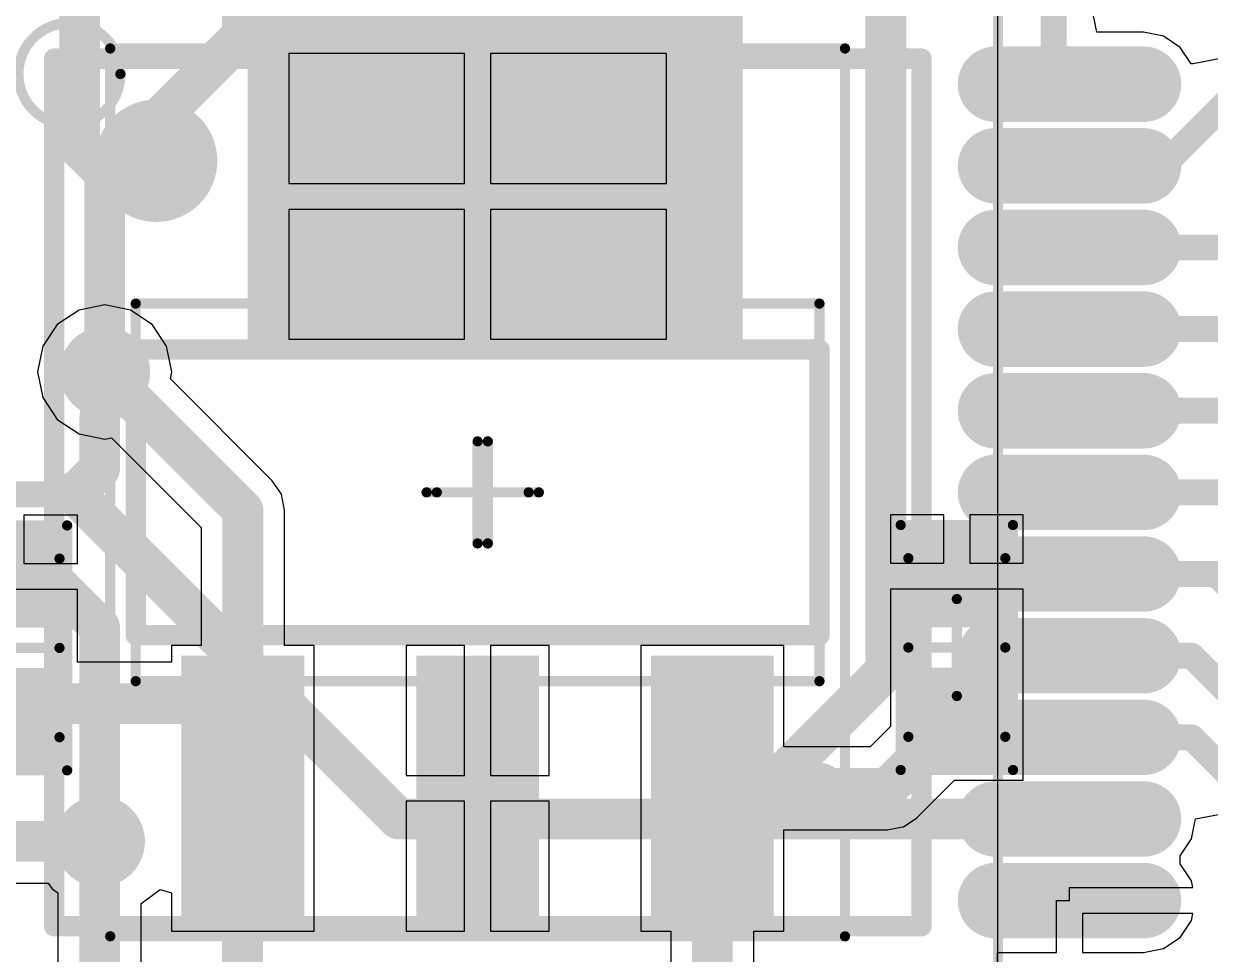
# Model space of a CAD drawing. Extents: x 1.5 to 6.07, y 1.57 to 4.74.
# Drawn here: x 2.4156 to 2.8734, y 4.1376 to 4.4966 of the extents above; entities that cross this region are included whole.
import ezdxf

# ---------------------------------------------------------------- set-up
doc = ezdxf.new("R2010")
doc.units = 0
for name, color, linetype in [('BOTTOMLAYER', 5, 'CONTINUOUS'), ('BOTTOMOVERLAY', 54, 'CONTINUOUS'), ('BOTTOMPASTE', 16, 'CONTINUOUS'), ('BOTTOMSOLDER', 6, 'CONTINUOUS'), ('MECHANICAL13', 56, 'CONTINUOUS'), ('MECHANICAL15', 56, 'CONTINUOUS'), ('MULTILAYER', 9, 'CONTINUOUS'), ('TOPLAYER', 1, 'CONTINUOUS'), ('TOPOVERLAY', 2, 'CONTINUOUS'), ('TOPPASTE', 8, 'CONTINUOUS'), ('TOPSOLDER', 216, 'CONTINUOUS'), ('VIAHOLELAYER', 16, 'CONTINUOUS')]:
    doc.layers.add(name, color=color, linetype=linetype)

msp = doc.modelspace()

# ---------------------------------------------------------------- linework, layer by layer
at = {"layer": 'BOTTOMLAYER'}
for p, q in [((2.585709, 4.485039), (2.517874, 4.485039)), ((2.517874, 4.485039), (2.517874, 4.434921)), ((2.585709, 4.434921), (2.585709, 4.485039)), ((2.663543, 4.485039), (2.595709, 4.485039)), ((2.595709, 4.485039), (2.595709, 4.434921)), ((2.663543, 4.434921), (2.663543, 4.485039)), ((2.517874, 4.434921), (2.585709, 4.434921)), ((2.595709, 4.434921), (2.663543, 4.434921)), ((2.585709, 4.424921), (2.517874, 4.424921)), ((2.517874, 4.424921), (2.517874, 4.374803)), ((2.585709, 4.374803), (2.585709, 4.424921)), ((2.663543, 4.424921), (2.595709, 4.424921)), ((2.595709, 4.424921), (2.595709, 4.374803)), ((2.663543, 4.374803), (2.663543, 4.424921)), ((2.43695, 4.386107), (2.428557, 4.380498)), ((2.44685, 4.388076), (2.43695, 4.386107)), ((2.456751, 4.386107), (2.44685, 4.388076)), ((2.465144, 4.380498), (2.456751, 4.386107)), ((2.428557, 4.380498), (2.422949, 4.372105)), ((2.470752, 4.372105), (2.465144, 4.380498)), ((2.422949, 4.372105), (2.420979, 4.362205)), ((2.472722, 4.362205), (2.470752, 4.372105)), ((2.517874, 4.374803), (2.585709, 4.374803)), ((2.595709, 4.374803), (2.663543, 4.374803)), ((2.420979, 4.362205), (2.422949, 4.352304)), ((2.472197, 4.359566), (2.472722, 4.362205)), ((2.511511, 4.320252), (2.472197, 4.359566)), ((2.422949, 4.352304), (2.428557, 4.343911)), ((2.428557, 4.343911), (2.43695, 4.338303)), ((2.43695, 4.338303), (2.44685, 4.336334)), ((2.44685, 4.336334), (2.449489, 4.336858)), ((2.449489, 4.336858), (2.484101, 4.302247)), ((2.511511, 4.320251), (2.511511, 4.320252)), ((2.514992, 4.315042), (2.511511, 4.320251)), ((2.516214, 4.308898), (2.514992, 4.315042)), ((2.516214, 4.256693), (2.516214, 4.308898)), ((2.436299, 4.306929), (2.415709, 4.306929)), ((2.415709, 4.306929), (2.415709, 4.288307)), ((2.436299, 4.288307), (2.436299, 4.306929)), ((2.77059, 4.307086), (2.75, 4.307086)), ((2.75, 4.307086), (2.75, 4.288464)), ((2.77059, 4.288464), (2.77059, 4.307086)), ((2.801181, 4.307086), (2.78059, 4.307086)), ((2.78059, 4.307086), (2.78059, 4.288464)), ((2.801181, 4.288464), (2.801181, 4.307086)), ((2.484101, 4.302247), (2.484101, 4.256693)), ((2.415709, 4.288307), (2.436299, 4.288307)), ((2.75, 4.288464), (2.77059, 4.288464)), ((2.78059, 4.288464), (2.801181, 4.288464)), ((2.436299, 4.278307), (2.410699, 4.278307)), ((2.436299, 4.259685), (2.436299, 4.278307)), ((2.801181, 4.278465), (2.75, 4.278465)), ((2.75, 4.278465), (2.75, 4.259843)), ((2.801181, 4.259843), (2.801181, 4.278465)), ((2.436299, 4.251811), (2.436299, 4.259685)), ((2.436299, 4.259685), (2.436299, 4.259685)), ((2.75, 4.259843), (2.75, 4.259843)), ((2.75, 4.259843), (2.75, 4.251968)), ((2.801181, 4.251968), (2.801181, 4.259843)), ((2.801181, 4.259843), (2.801181, 4.259843)), ((2.484101, 4.256693), (2.472598, 4.256693)), ((2.472598, 4.256693), (2.472598, 4.250308)), ((2.527716, 4.256693), (2.516214, 4.256693)), ((2.527716, 4.146457), (2.527716, 4.256693)), ((2.585709, 4.256693), (2.56315, 4.256693)), ((2.56315, 4.256693), (2.56315, 4.206575)), ((2.585709, 4.206575), (2.585709, 4.256693)), ((2.618268, 4.256693), (2.595709, 4.256693)), ((2.595709, 4.256693), (2.595709, 4.206575)), ((2.618268, 4.206575), (2.618268, 4.256693)), ((2.708819, 4.256693), (2.653701, 4.256693)), ((2.653701, 4.256693), (2.653701, 4.146457)), ((2.708819, 4.217631), (2.708819, 4.256693)), ((2.436299, 4.250308), (2.436299, 4.251811)), ((2.436299, 4.251811), (2.436299, 4.251811)), ((2.472598, 4.250308), (2.436299, 4.250308)), ((2.75, 4.251968), (2.75, 4.251968)), ((2.75, 4.251968), (2.75, 4.225463)), ((2.801181, 4.204724), (2.801181, 4.251968)), ((2.801181, 4.251968), (2.801181, 4.251968)), ((2.801181, 4.251968), (2.801181, 4.251968)), ((2.801181, 4.251968), (2.801181, 4.251968)), ((2.75, 4.225463), (2.742168, 4.217631)), ((2.742168, 4.217631), (2.708819, 4.217631)), ((2.56315, 4.206575), (2.585709, 4.206575)), ((2.595709, 4.206575), (2.618268, 4.206575)), ((2.760172, 4.190221), (2.774676, 4.204724)), ((2.774676, 4.204724), (2.801181, 4.204724)), ((2.585709, 4.196575), (2.56315, 4.196575)), ((2.56315, 4.196575), (2.56315, 4.146457)), ((2.585709, 4.146457), (2.585709, 4.196575)), ((2.618268, 4.196575), (2.595709, 4.196575)), ((2.595709, 4.196575), (2.595709, 4.146457)), ((2.618268, 4.146457), (2.618268, 4.196575)), ((2.754963, 4.18674), (2.760172, 4.190221)), ((2.760172, 4.190221), (2.760173, 4.190221)), ((2.760173, 4.190221), (2.760172, 4.190221)), ((2.708819, 4.146457), (2.708819, 4.185518)), ((2.708819, 4.185518), (2.748818, 4.185518)), ((2.748818, 4.185518), (2.748819, 4.185518)), ((2.748819, 4.185518), (2.753944, 4.186538)), ((2.753944, 4.186538), (2.754963, 4.18674)), ((2.387796, 4.165046), (2.425094, 4.165046)), ((2.425094, 4.165046), (2.426588, 4.162809)), ((2.426588, 4.162809), (2.428825, 4.161314)), ((2.428825, 4.161314), (2.428825, 4.088583)), ((2.460938, 4.15715), (2.468243, 4.162568)), ((2.468243, 4.162568), (2.472598, 4.161246)), ((2.472598, 4.161246), (2.472598, 4.146457)), ((2.460938, 4.095233), (2.460938, 4.15715)), ((2.472598, 4.146457), (2.527716, 4.146457)), ((2.56315, 4.146457), (2.585709, 4.146457)), ((2.595709, 4.146457), (2.618268, 4.146457)), ((2.653701, 4.146457), (2.665203, 4.146457)), ((2.665203, 4.146457), (2.665203, 4.091454)), ((2.697316, 4.084803), (2.697316, 4.146457)), ((2.697316, 4.146457), (2.708819, 4.146457))]:
    msp.add_line(p, q, dxfattribs=at)
for points, const_width in [([(2.4381, 4.362205, 1), (2.4556, 4.362205, 1)], 0.0175), ([(2.44685, 4.358268, 1), (2.454724, 4.358268, 1)], 0.007874), ([(2.49622, 4.308898, 1), (2.504094, 4.308898, 1)], 0.007874), ([(2.49622, 4.308898, 1), (2.504094, 4.308898, 1)], 0.007874), ([(2.416456, 4.234252, 1), (2.42433, 4.234252, 1)], 0.007874), ([(2.479291, 4.234252, 1), (2.487165, 4.234252, 1)], 0.007874), ([(2.771653, 4.228346, 1), (2.779527, 4.228346, 1)], 0.007874), ([(2.49622, 4.201575, 1), (2.504094, 4.201575, 1)], 0.007874), ([(2.677323, 4.201575, 1), (2.685197, 4.201575, 1)], 0.007874), ([(2.677323, 4.201575, 1), (2.685197, 4.201575, 1)], 0.007874), ([(2.744882, 4.201575, 1), (2.752756, 4.201575, 1)], 0.007874), ([(2.744882, 4.201575, 1), (2.752756, 4.201575, 1)], 0.007874), ([(2.436132, 4.181102, 1), (2.453632, 4.181102, 1)], 0.0175), ([(2.440945, 4.188976, 1), (2.448819, 4.188976, 1)], 0.007874), ([(2.440945, 4.188976, 1), (2.448819, 4.188976, 1)], 0.007874), ([(2.433071, 4.181102, 1), (2.440945, 4.181102, 1)], 0.007874), ([(2.433071, 4.181102, 1), (2.440945, 4.181102, 1)], 0.007874)]:
    msp.add_lwpolyline(points, format="xyb", close=True, dxfattribs=dict(at, const_width=const_width))
at = {"layer": 'BOTTOMLAYER', "const_width": 0.015748}
for points in [[(2.450787, 4.358268), (2.500157, 4.308898)], [(2.500157, 4.201575), (2.500157, 4.308898)], [(2.420393, 4.234252), (2.483228, 4.234252)], [(2.748819, 4.201575), (2.77559, 4.228346)], [(2.68126, 4.201575), (2.748819, 4.201575)], [(2.68126, 4.084803), (2.68126, 4.201575)], [(2.437008, 4.181102), (2.444882, 4.188976)], [(2.444882, 4.088583), (2.444882, 4.188976)], [(2.387795, 4.181102), (2.437008, 4.181102)]]:
    msp.add_lwpolyline(points, dxfattribs=at)
at = {"layer": 'BOTTOMLAYER'}
for points in [[(2.515748, 4.372047), (2.67126, 4.372047), (2.515748, 4.496063), (2.67126, 4.496063)], [(2.525748, 4.382677), (2.655669, 4.382677), (2.525748, 4.477165), (2.655669, 4.477165)], [(2.428425, 4.299055), (2.392992, 4.299055), (2.428425, 4.267559), (2.392992, 4.267559)], [(2.793307, 4.299213), (2.757874, 4.299213), (2.793307, 4.267716), (2.757874, 4.267716)], [(2.480472, 4.154331), (2.519842, 4.154331), (2.480472, 4.248819), (2.519842, 4.248819)], [(2.571024, 4.154331), (2.610394, 4.154331), (2.571024, 4.248819), (2.610394, 4.248819)], [(2.661575, 4.154331), (2.700945, 4.154331), (2.661575, 4.248819), (2.700945, 4.248819)], [(2.428425, 4.243937), (2.392992, 4.243937), (2.428425, 4.212441), (2.392992, 4.212441)], [(2.793307, 4.244094), (2.757874, 4.244094), (2.793307, 4.212598), (2.757874, 4.212598)]]:
    msp.add_solid(points, dxfattribs=at)
at = {"layer": 'BOTTOMOVERLAY', "const_width": 0.007874}
for points in [[(2.458819, 4.370866), (2.722598, 4.370866)], [(2.458819, 4.26063), (2.458819, 4.370866)], [(2.722598, 4.26063), (2.722598, 4.370866)], [(2.458819, 4.26063), (2.722598, 4.26063)]]:
    msp.add_lwpolyline(points, dxfattribs=at)
at = {"layer": 'BOTTOMOVERLAY'}
for points, const_width in [([(2.45685, 4.370866, 1), (2.460787, 4.370866, 1)], 0.003937), ([(2.45685, 4.370866, 1), (2.460787, 4.370866, 1)], 0.003937), ([(2.72063, 4.370866, 1), (2.724567, 4.370866, 1)], 0.003937), ([(2.72063, 4.370866, 1), (2.724567, 4.370866, 1)], 0.003937), ([(2.45685, 4.26063, 1), (2.460787, 4.26063, 1)], 0.003937), ([(2.45685, 4.26063, 1), (2.460787, 4.26063, 1)], 0.003937), ([(2.72063, 4.26063, 1), (2.724567, 4.26063, 1)], 0.003937), ([(2.72063, 4.26063, 1), (2.724567, 4.26063, 1)], 0.003937), ([(2.72752, 4.201575, 1), (2.717677, 4.201575, 1)], 0.009843), ([(2.715216, 4.201575, 1), (2.720138, 4.201575, 1)], 0.004921), ([(2.725059, 4.201575, 1), (2.72998, 4.201575, 1)], 0.004921)]:
    msp.add_lwpolyline(points, format="xyb", close=True, dxfattribs=dict(at, const_width=const_width))
at = {"layer": 'BOTTOMPASTE'}
for points in [[(2.525748, 4.382677), (2.655669, 4.382677), (2.525748, 4.477165), (2.655669, 4.477165)], [(2.428425, 4.299055), (2.392992, 4.299055), (2.428425, 4.267559), (2.392992, 4.267559)], [(2.793307, 4.299213), (2.757874, 4.299213), (2.793307, 4.267716), (2.757874, 4.267716)], [(2.480472, 4.154331), (2.519842, 4.154331), (2.480472, 4.248819), (2.519842, 4.248819)], [(2.571024, 4.154331), (2.610394, 4.154331), (2.571024, 4.248819), (2.610394, 4.248819)], [(2.661575, 4.154331), (2.700945, 4.154331), (2.661575, 4.248819), (2.700945, 4.248819)], [(2.428425, 4.243937), (2.392992, 4.243937), (2.428425, 4.212441), (2.392992, 4.212441)], [(2.793307, 4.244094), (2.757874, 4.244094), (2.793307, 4.212598), (2.757874, 4.212598)]]:
    msp.add_solid(points, dxfattribs=at)
at = {"layer": 'BOTTOMSOLDER'}
for points in [[(2.501968, 4.372047), (2.692913, 4.372047), (2.501968, 4.570866), (2.692913, 4.570866)], [(2.521748, 4.378677), (2.659669, 4.378677), (2.521748, 4.481165), (2.659669, 4.481165)], [(2.432425, 4.303055), (2.388992, 4.303055), (2.432425, 4.263559), (2.388992, 4.263559)], [(2.797307, 4.303212), (2.753874, 4.303212), (2.797307, 4.263717), (2.753874, 4.263717)], [(2.476472, 4.150331), (2.523842, 4.150331), (2.476472, 4.252819), (2.523842, 4.252819)], [(2.567024, 4.150331), (2.614394, 4.150331), (2.567024, 4.252819), (2.614394, 4.252819)], [(2.657575, 4.150331), (2.704945, 4.150331), (2.657575, 4.252819), (2.704945, 4.252819)], [(2.797307, 4.248094), (2.753874, 4.248094), (2.797307, 4.208598), (2.753874, 4.208598)], [(2.432425, 4.247937), (2.388992, 4.247937), (2.432425, 4.208441), (2.388992, 4.208441)]]:
    msp.add_solid(points, dxfattribs=at)
at = {"layer": 'MECHANICAL13', "const_width": 0.003937}
for points in [[(2.791496, 4.118898), (2.791496, 4.512598)], [(2.458819, 4.388583), (2.722598, 4.388583)], [(2.458819, 4.242913), (2.458819, 4.388583)], [(2.722598, 4.242913), (2.722598, 4.388583)], [(2.392008, 4.290197), (2.429409, 4.290197)], [(2.429409, 4.221299), (2.429409, 4.290197)], [(2.75689, 4.290354), (2.794291, 4.290354)], [(2.75689, 4.221457), (2.75689, 4.290354)], [(2.794291, 4.221457), (2.794291, 4.290354)], [(2.458819, 4.242913), (2.722598, 4.242913)], [(2.392008, 4.221299), (2.429409, 4.221299)], [(2.75689, 4.221457), (2.794291, 4.221457)]]:
    msp.add_lwpolyline(points, dxfattribs=at)
at = {"layer": 'MECHANICAL13'}
for points, const_width in [([(2.452913, 4.477165, 1), (2.413543, 4.477165, 1)], 0.003937), ([(2.451929, 4.477165, 1), (2.453898, 4.477165, 1)], 0.001969), ([(2.457835, 4.388583, 1), (2.459803, 4.388583, 1)], 0.001969), ([(2.457835, 4.388583, 1), (2.459803, 4.388583, 1)], 0.001969), ([(2.721614, 4.388583, 1), (2.723583, 4.388583, 1)], 0.001969), ([(2.721614, 4.388583, 1), (2.723583, 4.388583, 1)], 0.001969), ([(2.428425, 4.290197, 1), (2.430394, 4.290197, 1)], 0.001969), ([(2.428425, 4.290197, 1), (2.430394, 4.290197, 1)], 0.001969), ([(2.755905, 4.290354, 1), (2.757874, 4.290354, 1)], 0.001969), ([(2.755905, 4.290354, 1), (2.757874, 4.290354, 1)], 0.001969), ([(2.793307, 4.290354, 1), (2.795275, 4.290354, 1)], 0.001969), ([(2.793307, 4.290354, 1), (2.795275, 4.290354, 1)], 0.001969), ([(2.457835, 4.242913, 1), (2.459803, 4.242913, 1)], 0.001969), ([(2.457835, 4.242913, 1), (2.459803, 4.242913, 1)], 0.001969), ([(2.721614, 4.242913, 1), (2.723583, 4.242913, 1)], 0.001969), ([(2.721614, 4.242913, 1), (2.723583, 4.242913, 1)], 0.001969), ([(2.428425, 4.221299, 1), (2.430394, 4.221299, 1)], 0.001969), ([(2.428425, 4.221299, 1), (2.430394, 4.221299, 1)], 0.001969), ([(2.755905, 4.221457, 1), (2.757874, 4.221457, 1)], 0.001969), ([(2.755905, 4.221457, 1), (2.757874, 4.221457, 1)], 0.001969), ([(2.793307, 4.221457, 1), (2.795275, 4.221457, 1)], 0.001969), ([(2.793307, 4.221457, 1), (2.795275, 4.221457, 1)], 0.001969)]:
    msp.add_lwpolyline(points, format="xyb", close=True, dxfattribs=dict(at, const_width=const_width))
at = {"layer": 'MECHANICAL15', "const_width": 0.003937}
for points in [[(2.448976, 4.487008), (2.732441, 4.487008)], [(2.448976, 4.144488), (2.448976, 4.487008)], [(2.732441, 4.144488), (2.732441, 4.487008)], [(2.590709, 4.296063), (2.590709, 4.335433)], [(2.594646, 4.296063), (2.594646, 4.335433)], [(2.571024, 4.315748), (2.610394, 4.315748)], [(2.574961, 4.315748), (2.614331, 4.315748)], [(2.389055, 4.302992), (2.432362, 4.302992)], [(2.432362, 4.208504), (2.432362, 4.302992)], [(2.753937, 4.303149), (2.797244, 4.303149)], [(2.753937, 4.208661), (2.753937, 4.303149)], [(2.797244, 4.208661), (2.797244, 4.303149)], [(2.77559, 4.237205), (2.77559, 4.274606)], [(2.392008, 4.255748), (2.429409, 4.255748)], [(2.75689, 4.255905), (2.794291, 4.255905)], [(2.389055, 4.208504), (2.432362, 4.208504)], [(2.753937, 4.208661), (2.797244, 4.208661)], [(2.448976, 4.144488), (2.732441, 4.144488)]]:
    msp.add_lwpolyline(points, dxfattribs=at)
at = {"layer": 'MECHANICAL15', "const_width": 0.001969}
for points in [[(2.447992, 4.487008, 1), (2.44996, 4.487008, 1)], [(2.447992, 4.487008, 1), (2.44996, 4.487008, 1)], [(2.731457, 4.487008, 1), (2.733425, 4.487008, 1)], [(2.731457, 4.487008, 1), (2.733425, 4.487008, 1)], [(2.589724, 4.335433, 1), (2.591693, 4.335433, 1)], [(2.593661, 4.335433, 1), (2.59563, 4.335433, 1)], [(2.570039, 4.315748, 1), (2.572008, 4.315748, 1)], [(2.573976, 4.315748, 1), (2.575945, 4.315748, 1)], [(2.609409, 4.315748, 1), (2.611378, 4.315748, 1)], [(2.613347, 4.315748, 1), (2.615315, 4.315748, 1)], [(2.431378, 4.302992, 1), (2.433346, 4.302992, 1)], [(2.431378, 4.302992, 1), (2.433346, 4.302992, 1)], [(2.752953, 4.303149, 1), (2.754921, 4.303149, 1)], [(2.752953, 4.303149, 1), (2.754921, 4.303149, 1)], [(2.79626, 4.303149, 1), (2.798228, 4.303149, 1)], [(2.79626, 4.303149, 1), (2.798228, 4.303149, 1)], [(2.589724, 4.296063, 1), (2.591693, 4.296063, 1)], [(2.593661, 4.296063, 1), (2.59563, 4.296063, 1)], [(2.774606, 4.274606, 1), (2.776575, 4.274606, 1)], [(2.428425, 4.255748, 1), (2.430394, 4.255748, 1)], [(2.755905, 4.255905, 1), (2.757874, 4.255905, 1)], [(2.793307, 4.255905, 1), (2.795275, 4.255905, 1)], [(2.774606, 4.237205, 1), (2.776575, 4.237205, 1)], [(2.431378, 4.208504, 1), (2.433346, 4.208504, 1)], [(2.431378, 4.208504, 1), (2.433346, 4.208504, 1)], [(2.752953, 4.208661, 1), (2.754921, 4.208661, 1)], [(2.752953, 4.208661, 1), (2.754921, 4.208661, 1)], [(2.79626, 4.208661, 1), (2.798228, 4.208661, 1)], [(2.79626, 4.208661, 1), (2.798228, 4.208661, 1)], [(2.447992, 4.144488, 1), (2.44996, 4.144488, 1)], [(2.447992, 4.144488, 1), (2.44996, 4.144488, 1)], [(2.731457, 4.144488, 1), (2.733425, 4.144488, 1)], [(2.731457, 4.144488, 1), (2.733425, 4.144488, 1)]]:
    msp.add_lwpolyline(points, format="xyb", close=True, dxfattribs=at)
at = {"layer": 'MULTILAYER', "const_width": 0.0175}
for points in [[(2.4381, 4.362205, 1), (2.4556, 4.362205, 1)], [(2.436132, 4.181102, 1), (2.453632, 4.181102, 1)]]:
    msp.add_lwpolyline(points, format="xyb", close=True, dxfattribs=at)
at = {"layer": 'TOPLAYER'}
for p, q in [((2.791339, 4.515748), (2.791339, 4.11811)), ((2.829542, 4.493299), (2.827767, 4.502219)), ((2.847598, 4.493299), (2.829542, 4.493299)), ((2.855279, 4.491771), (2.847598, 4.493299)), ((2.861791, 4.48742), (2.855279, 4.491771)), ((2.866, 4.48112), (2.861791, 4.48742)), ((2.878113, 4.48329), (2.866803, 4.481041)), ((2.866803, 4.481041), (2.866, 4.48112)), ((2.866141, 4.182083), (2.867669, 4.189764)), ((2.867669, 4.189764), (2.877178, 4.191655)), ((2.861791, 4.175572), (2.866141, 4.182083)), ((2.861791, 4.17246), (2.861791, 4.175572)), ((2.866141, 4.165948), (2.861791, 4.17246)), ((2.866674, 4.163268), (2.866141, 4.165948)), ((2.819045, 4.158278), (2.819045, 4.163268)), ((2.819045, 4.163268), (2.866674, 4.163268)), ((2.814055, 4.138197), (2.814055, 4.158278)), ((2.814055, 4.158278), (2.819045, 4.158278)), ((2.866674, 4.153268), (2.824055, 4.153268)), ((2.824055, 4.153268), (2.824055, 4.138197)), ((2.866141, 4.150587), (2.866674, 4.153268)), ((2.861791, 4.144076), (2.866141, 4.150587)), ((2.855279, 4.139725), (2.861791, 4.144076)), ((2.791339, 4.11811), (2.791339, 4.138197)), ((2.791339, 4.138197), (2.814055, 4.138197)), ((2.824055, 4.138197), (2.847598, 4.138197)), ((2.847598, 4.138197), (2.855279, 4.139725))]:
    msp.add_line(p, q, dxfattribs=at)
for points, const_width in [([(2.5, 4.492126), (2.5, 4.59252)], 0.015748), ([(2.855118, 4.441732), (2.973346, 4.559961)], 0.01), ([(2.437165, 4.448661), (2.437165, 4.540945)], 0.015748), ([(2.748189, 4.247008), (2.748189, 4.540158)], 0.015748), ([(2.812992, 4.472441), (2.812992, 4.523622)], 0.01), ([(2.44685, 4.438976), (2.5, 4.492126)], 0.015748), ([(2.790512, 4.473228), (2.847598, 4.473228)], 0.023622), ([(2.437165, 4.448661), (2.44685, 4.438976)], 0.015748), ([(2.790512, 4.441732), (2.847598, 4.441732)], 0.023622), ([(2.44685, 4.37189), (2.44685, 4.438976)], 0.015748), ([(2.819055, 4.441732), (2.855118, 4.441732)], 0.01), ([(2.790512, 4.410236), (2.847598, 4.410236)], 0.023622), ([(2.819055, 4.410236), (2.88189, 4.410236)], 0.01), ([(2.790512, 4.37874), (2.847598, 4.37874)], 0.023622), ([(2.819055, 4.37874), (2.950394, 4.37874)], 0.01), ([(2.437401, 4.362441), (2.44685, 4.37189)], 0.015748), ([(2.444882, 4.343464), (2.44685, 4.362205)], 0.015748), ([(2.790512, 4.347244), (2.847598, 4.347244)], 0.023622), ([(2.444882, 4.324803), (2.444882, 4.343464)], 0.015748), ([(2.819055, 4.347244), (3.012598, 4.347244)], 0.01), ([(2.435039, 4.314961), (2.444882, 4.324803)], 0.015748), ([(2.790512, 4.315748), (2.847598, 4.315748)], 0.023622), ([(2.434645, 4.315748), (2.5, 4.250394)], 0.015748), ([(2.367087, 4.314961), (2.435039, 4.314961)], 0.01), ([(2.819055, 4.315748), (2.944094, 4.315748)], 0.01), ([(2.790512, 4.284252), (2.847598, 4.284252)], 0.023622), ([(2.370236, 4.284252), (2.424409, 4.284252)], 0.015748), ([(2.424409, 4.284252), (2.444882, 4.26378)], 0.015748), ([(2.819055, 4.284252), (2.87559, 4.284252)], 0.01), ([(2.87559, 4.284252), (3.015748, 4.144094)], 0.01), ([(2.444882, 4.188976), (2.444882, 4.26378)], 0.015748), ([(2.790512, 4.252756), (2.847598, 4.252756)], 0.023622), ([(2.5, 4.090551), (2.5, 4.25)], 0.015748), ([(2.5, 4.25), (2.560236, 4.189764)], 0.015748), ([(2.819055, 4.252756), (2.866136, 4.252756)], 0.01), ([(2.866136, 4.252756), (2.973346, 4.145545)], 0.01), ([(2.690945, 4.189764), (2.748189, 4.247008)], 0.015748), ([(2.790512, 4.22126), (2.847598, 4.22126)], 0.023622), ([(2.819055, 4.22126), (2.866136, 4.22126)], 0.01), ([(2.866136, 4.22126), (2.955472, 4.131924)], 0.01), ([(2.560236, 4.189764), (2.690945, 4.189764)], 0.015748), ([(2.690945, 4.189764), (2.815118, 4.189764)], 0.015748), ([(2.790512, 4.189764), (2.847598, 4.189764)], 0.023622), ([(2.444882, 4.181102), (2.444882, 4.188976)], 0.01), ([(2.444882, 4.188976), (2.444882, 4.188976)], 0.01), ([(2.790512, 4.158268), (2.847598, 4.158268)], 0.023622)]:
    msp.add_lwpolyline(points, dxfattribs=dict(at, const_width=const_width))
for points, const_width in [([(2.496063, 4.492126, 1), (2.503937, 4.492126, 1)], 0.007874), ([(2.496063, 4.492126, 1), (2.503937, 4.492126, 1)], 0.007874), ([(2.784606, 4.473228, 1), (2.796417, 4.473228, 1)], 0.011811), ([(2.841693, 4.473228, 1), (2.853504, 4.473228, 1)], 0.011811), ([(2.810492, 4.472441, 1), (2.815492, 4.472441, 1)], 0.005), ([(2.433228, 4.448661, 1), (2.441102, 4.448661, 1)], 0.007874), ([(2.433228, 4.448661, 1), (2.441102, 4.448661, 1)], 0.007874), ([(2.784606, 4.441732, 1), (2.796417, 4.441732, 1)], 0.011811), ([(2.841693, 4.441732, 1), (2.853504, 4.441732, 1)], 0.011811), ([(2.442913, 4.438976, 1), (2.450787, 4.438976, 1)], 0.007874), ([(2.442913, 4.438976, 1), (2.450787, 4.438976, 1)], 0.007874), ([(2.442913, 4.438976, 1), (2.450787, 4.438976, 1)], 0.007874), ([(2.816555, 4.441732, 1), (2.821555, 4.441732, 1)], 0.005), ([(2.852618, 4.441732, 1), (2.857618, 4.441732, 1)], 0.005), ([(2.852618, 4.441732, 1), (2.857618, 4.441732, 1)], 0.005), ([(2.784606, 4.410236, 1), (2.796417, 4.410236, 1)], 0.011811), ([(2.841693, 4.410236, 1), (2.853504, 4.410236, 1)], 0.011811), ([(2.816555, 4.410236, 1), (2.821555, 4.410236, 1)], 0.005), ([(2.784606, 4.37874, 1), (2.796417, 4.37874, 1)], 0.011811), ([(2.841693, 4.37874, 1), (2.853504, 4.37874, 1)], 0.011811), ([(2.816555, 4.37874, 1), (2.821555, 4.37874, 1)], 0.005), ([(2.4381, 4.362205, 1), (2.4556, 4.362205, 1)], 0.0175), ([(2.442913, 4.37189, 1), (2.450787, 4.37189, 1)], 0.007874), ([(2.442913, 4.37189, 1), (2.450787, 4.37189, 1)], 0.007874), ([(2.433464, 4.362441, 1), (2.441339, 4.362441, 1)], 0.007874), ([(2.442913, 4.362205, 1), (2.450787, 4.362205, 1)], 0.007874), ([(2.784606, 4.347244, 1), (2.796417, 4.347244, 1)], 0.011811), ([(2.841693, 4.347244, 1), (2.853504, 4.347244, 1)], 0.011811), ([(2.440945, 4.343464, 1), (2.448819, 4.343464, 1)], 0.007874), ([(2.440945, 4.343464, 1), (2.448819, 4.343464, 1)], 0.007874), ([(2.816555, 4.347244, 1), (2.821555, 4.347244, 1)], 0.005), ([(2.440945, 4.324803, 1), (2.448819, 4.324803, 1)], 0.007874), ([(2.440945, 4.324803, 1), (2.448819, 4.324803, 1)], 0.007874), ([(2.784606, 4.315748, 1), (2.796417, 4.315748, 1)], 0.011811), ([(2.841693, 4.315748, 1), (2.853504, 4.315748, 1)], 0.011811), ([(2.430709, 4.315748, 1), (2.438582, 4.315748, 1)], 0.007874), ([(2.431102, 4.314961, 1), (2.438976, 4.314961, 1)], 0.007874), ([(2.432539, 4.314961, 1), (2.437539, 4.314961, 1)], 0.005), ([(2.816555, 4.315748, 1), (2.821555, 4.315748, 1)], 0.005), ([(2.784606, 4.284252, 1), (2.796417, 4.284252, 1)], 0.011811), ([(2.841693, 4.284252, 1), (2.853504, 4.284252, 1)], 0.011811), ([(2.420472, 4.284252, 1), (2.428346, 4.284252, 1)], 0.007874), ([(2.420472, 4.284252, 1), (2.428346, 4.284252, 1)], 0.007874), ([(2.816555, 4.284252, 1), (2.821555, 4.284252, 1)], 0.005), ([(2.87309, 4.284252, 1), (2.87809, 4.284252, 1)], 0.005), ([(2.87309, 4.284252, 1), (2.87809, 4.284252, 1)], 0.005), ([(2.440945, 4.26378, 1), (2.448819, 4.26378, 1)], 0.007874), ([(2.440945, 4.26378, 1), (2.448819, 4.26378, 1)], 0.007874), ([(2.784606, 4.252756, 1), (2.796417, 4.252756, 1)], 0.011811), ([(2.841693, 4.252756, 1), (2.853504, 4.252756, 1)], 0.011811), ([(2.496063, 4.250394, 1), (2.503937, 4.250394, 1)], 0.007874), ([(2.496063, 4.25, 1), (2.503937, 4.25, 1)], 0.007874), ([(2.496063, 4.25, 1), (2.503937, 4.25, 1)], 0.007874), ([(2.816555, 4.252756, 1), (2.821555, 4.252756, 1)], 0.005), ([(2.863636, 4.252756, 1), (2.868636, 4.252756, 1)], 0.005), ([(2.863636, 4.252756, 1), (2.868636, 4.252756, 1)], 0.005), ([(2.744252, 4.247008, 1), (2.752126, 4.247008, 1)], 0.007874), ([(2.744252, 4.247008, 1), (2.752126, 4.247008, 1)], 0.007874), ([(2.784606, 4.22126, 1), (2.796417, 4.22126, 1)], 0.011811), ([(2.841693, 4.22126, 1), (2.853504, 4.22126, 1)], 0.011811), ([(2.816555, 4.22126, 1), (2.821555, 4.22126, 1)], 0.005), ([(2.863636, 4.22126, 1), (2.868636, 4.22126, 1)], 0.005), ([(2.863636, 4.22126, 1), (2.868636, 4.22126, 1)], 0.005), ([(2.436132, 4.181102, 1), (2.453632, 4.181102, 1)], 0.0175), ([(2.556299, 4.189764, 1), (2.564173, 4.189764, 1)], 0.007874), ([(2.556299, 4.189764, 1), (2.564173, 4.189764, 1)], 0.007874), ([(2.687008, 4.189764, 1), (2.694882, 4.189764, 1)], 0.007874), ([(2.687008, 4.189764, 1), (2.694882, 4.189764, 1)], 0.007874), ([(2.687008, 4.189764, 1), (2.694882, 4.189764, 1)], 0.007874), ([(2.784606, 4.189764, 1), (2.796417, 4.189764, 1)], 0.011811), ([(2.811181, 4.189764, 1), (2.819055, 4.189764, 1)], 0.007874), ([(2.841693, 4.189764, 1), (2.853504, 4.189764, 1)], 0.011811), ([(2.440945, 4.188976, 1), (2.448819, 4.188976, 1)], 0.007874), ([(2.442382, 4.188976, 1), (2.447382, 4.188976, 1)], 0.005), ([(2.442382, 4.188976, 1), (2.447382, 4.188976, 1)], 0.005), ([(2.442382, 4.188976, 1), (2.447382, 4.188976, 1)], 0.005), ([(2.442382, 4.181102, 1), (2.447382, 4.181102, 1)], 0.005), ([(2.784606, 4.158268, 1), (2.796417, 4.158268, 1)], 0.011811), ([(2.841693, 4.158268, 1), (2.853504, 4.158268, 1)], 0.011811)]:
    msp.add_lwpolyline(points, format="xyb", close=True, dxfattribs=dict(at, const_width=const_width))
at = {"layer": 'TOPOVERLAY'}
for points, const_width in [([(2.425354, 4.483071, 1), (2.429291, 4.483071, 1)], 0.003937), ([(2.425354, 4.483071, 1), (2.429291, 4.483071, 1)], 0.003937), ([(2.76, 4.483071, 1), (2.763937, 4.483071, 1)], 0.003937), ([(2.76, 4.483071, 1), (2.763937, 4.483071, 1)], 0.003937), ([(2.478504, 4.443701, 1), (2.454882, 4.443701, 1)], 0.023622), ([(2.448976, 4.443701, 1), (2.460787, 4.443701, 1)], 0.011811), ([(2.472598, 4.443701, 1), (2.484409, 4.443701, 1)], 0.011811), ([(2.425354, 4.148425, 1), (2.429291, 4.148425, 1)], 0.003937), ([(2.425354, 4.148425, 1), (2.429291, 4.148425, 1)], 0.003937), ([(2.76, 4.148425, 1), (2.763937, 4.148425, 1)], 0.003937), ([(2.76, 4.148425, 1), (2.763937, 4.148425, 1)], 0.003937)]:
    msp.add_lwpolyline(points, format="xyb", close=True, dxfattribs=dict(at, const_width=const_width))
at = {"layer": 'TOPOVERLAY', "const_width": 0.007874}
for points in [[(2.427323, 4.483071), (2.761969, 4.483071)], [(2.427323, 4.148425), (2.427323, 4.483071)], [(2.761969, 4.148425), (2.761969, 4.483071)], [(2.427323, 4.148425), (2.761969, 4.148425)]]:
    msp.add_lwpolyline(points, dxfattribs=at)
at = {"layer": 'TOPPASTE', "const_width": 0.023622}
for points in [[(2.790512, 4.473228), (2.847598, 4.473228)], [(2.790512, 4.441732), (2.847598, 4.441732)], [(2.790512, 4.410236), (2.847598, 4.410236)], [(2.790512, 4.37874), (2.847598, 4.37874)], [(2.790512, 4.347244), (2.847598, 4.347244)], [(2.790512, 4.315748), (2.847598, 4.315748)], [(2.790512, 4.284252), (2.847598, 4.284252)], [(2.790512, 4.252756), (2.847598, 4.252756)], [(2.790512, 4.22126), (2.847598, 4.22126)], [(2.790512, 4.189764), (2.847598, 4.189764)], [(2.790512, 4.158268), (2.847598, 4.158268)]]:
    msp.add_lwpolyline(points, dxfattribs=at)
at = {"layer": 'TOPPASTE', "const_width": 0.011811}
for points in [[(2.784606, 4.473228, 1), (2.796417, 4.473228, 1)], [(2.841693, 4.473228, 1), (2.853504, 4.473228, 1)], [(2.784606, 4.441732, 1), (2.796417, 4.441732, 1)], [(2.841693, 4.441732, 1), (2.853504, 4.441732, 1)], [(2.784606, 4.410236, 1), (2.796417, 4.410236, 1)], [(2.841693, 4.410236, 1), (2.853504, 4.410236, 1)], [(2.784606, 4.37874, 1), (2.796417, 4.37874, 1)], [(2.841693, 4.37874, 1), (2.853504, 4.37874, 1)], [(2.784606, 4.347244, 1), (2.796417, 4.347244, 1)], [(2.841693, 4.347244, 1), (2.853504, 4.347244, 1)], [(2.784606, 4.315748, 1), (2.796417, 4.315748, 1)], [(2.841693, 4.315748, 1), (2.853504, 4.315748, 1)], [(2.784606, 4.284252, 1), (2.796417, 4.284252, 1)], [(2.841693, 4.284252, 1), (2.853504, 4.284252, 1)], [(2.784606, 4.252756, 1), (2.796417, 4.252756, 1)], [(2.841693, 4.252756, 1), (2.853504, 4.252756, 1)], [(2.784606, 4.22126, 1), (2.796417, 4.22126, 1)], [(2.841693, 4.22126, 1), (2.853504, 4.22126, 1)], [(2.784606, 4.189764, 1), (2.796417, 4.189764, 1)], [(2.841693, 4.189764, 1), (2.853504, 4.189764, 1)], [(2.784606, 4.158268, 1), (2.796417, 4.158268, 1)], [(2.841693, 4.158268, 1), (2.853504, 4.158268, 1)]]:
    msp.add_lwpolyline(points, format="xyb", close=True, dxfattribs=at)
at = {"layer": 'TOPSOLDER', "const_width": 0.029134}
for points in [[(2.790512, 4.473228), (2.847598, 4.473228)], [(2.790512, 4.441732), (2.847598, 4.441732)], [(2.790512, 4.410236), (2.847598, 4.410236)], [(2.790512, 4.37874), (2.847598, 4.37874)], [(2.790512, 4.347244), (2.847598, 4.347244)], [(2.790512, 4.315748), (2.847598, 4.315748)], [(2.790512, 4.284252), (2.847598, 4.284252)], [(2.790512, 4.252756), (2.847598, 4.252756)], [(2.790512, 4.22126), (2.847598, 4.22126)], [(2.790512, 4.189764), (2.847598, 4.189764)], [(2.790512, 4.158268), (2.847598, 4.158268)]]:
    msp.add_lwpolyline(points, dxfattribs=at)
at = {"layer": 'TOPSOLDER', "const_width": 0.014567}
for points in [[(2.783228, 4.473228, 1), (2.797795, 4.473228, 1)], [(2.840315, 4.473228, 1), (2.854882, 4.473228, 1)], [(2.783228, 4.441732, 1), (2.797795, 4.441732, 1)], [(2.840315, 4.441732, 1), (2.854882, 4.441732, 1)], [(2.783228, 4.410236, 1), (2.797795, 4.410236, 1)], [(2.840315, 4.410236, 1), (2.854882, 4.410236, 1)], [(2.783228, 4.37874, 1), (2.797795, 4.37874, 1)], [(2.840315, 4.37874, 1), (2.854882, 4.37874, 1)], [(2.783228, 4.347244, 1), (2.797795, 4.347244, 1)], [(2.840315, 4.347244, 1), (2.854882, 4.347244, 1)], [(2.783228, 4.315748, 1), (2.797795, 4.315748, 1)], [(2.840315, 4.315748, 1), (2.854882, 4.315748, 1)], [(2.783228, 4.284252, 1), (2.797795, 4.284252, 1)], [(2.840315, 4.284252, 1), (2.854882, 4.284252, 1)], [(2.783228, 4.252756, 1), (2.797795, 4.252756, 1)], [(2.840315, 4.252756, 1), (2.854882, 4.252756, 1)], [(2.783228, 4.22126, 1), (2.797795, 4.22126, 1)], [(2.840315, 4.22126, 1), (2.854882, 4.22126, 1)], [(2.783228, 4.189764, 1), (2.797795, 4.189764, 1)], [(2.840315, 4.189764, 1), (2.854882, 4.189764, 1)], [(2.783228, 4.158268, 1), (2.797795, 4.158268, 1)], [(2.840315, 4.158268, 1), (2.854882, 4.158268, 1)]]:
    msp.add_lwpolyline(points, format="xyb", close=True, dxfattribs=at)
at = {"layer": 'VIAHOLELAYER', "const_width": 0.01}
for points in [[(2.44185, 4.362205, 1), (2.45185, 4.362205, 1)], [(2.439882, 4.181102, 1), (2.449882, 4.181102, 1)]]:
    msp.add_lwpolyline(points, format="xyb", close=True, dxfattribs=at)

doc.saveas('drawing.dxf')
